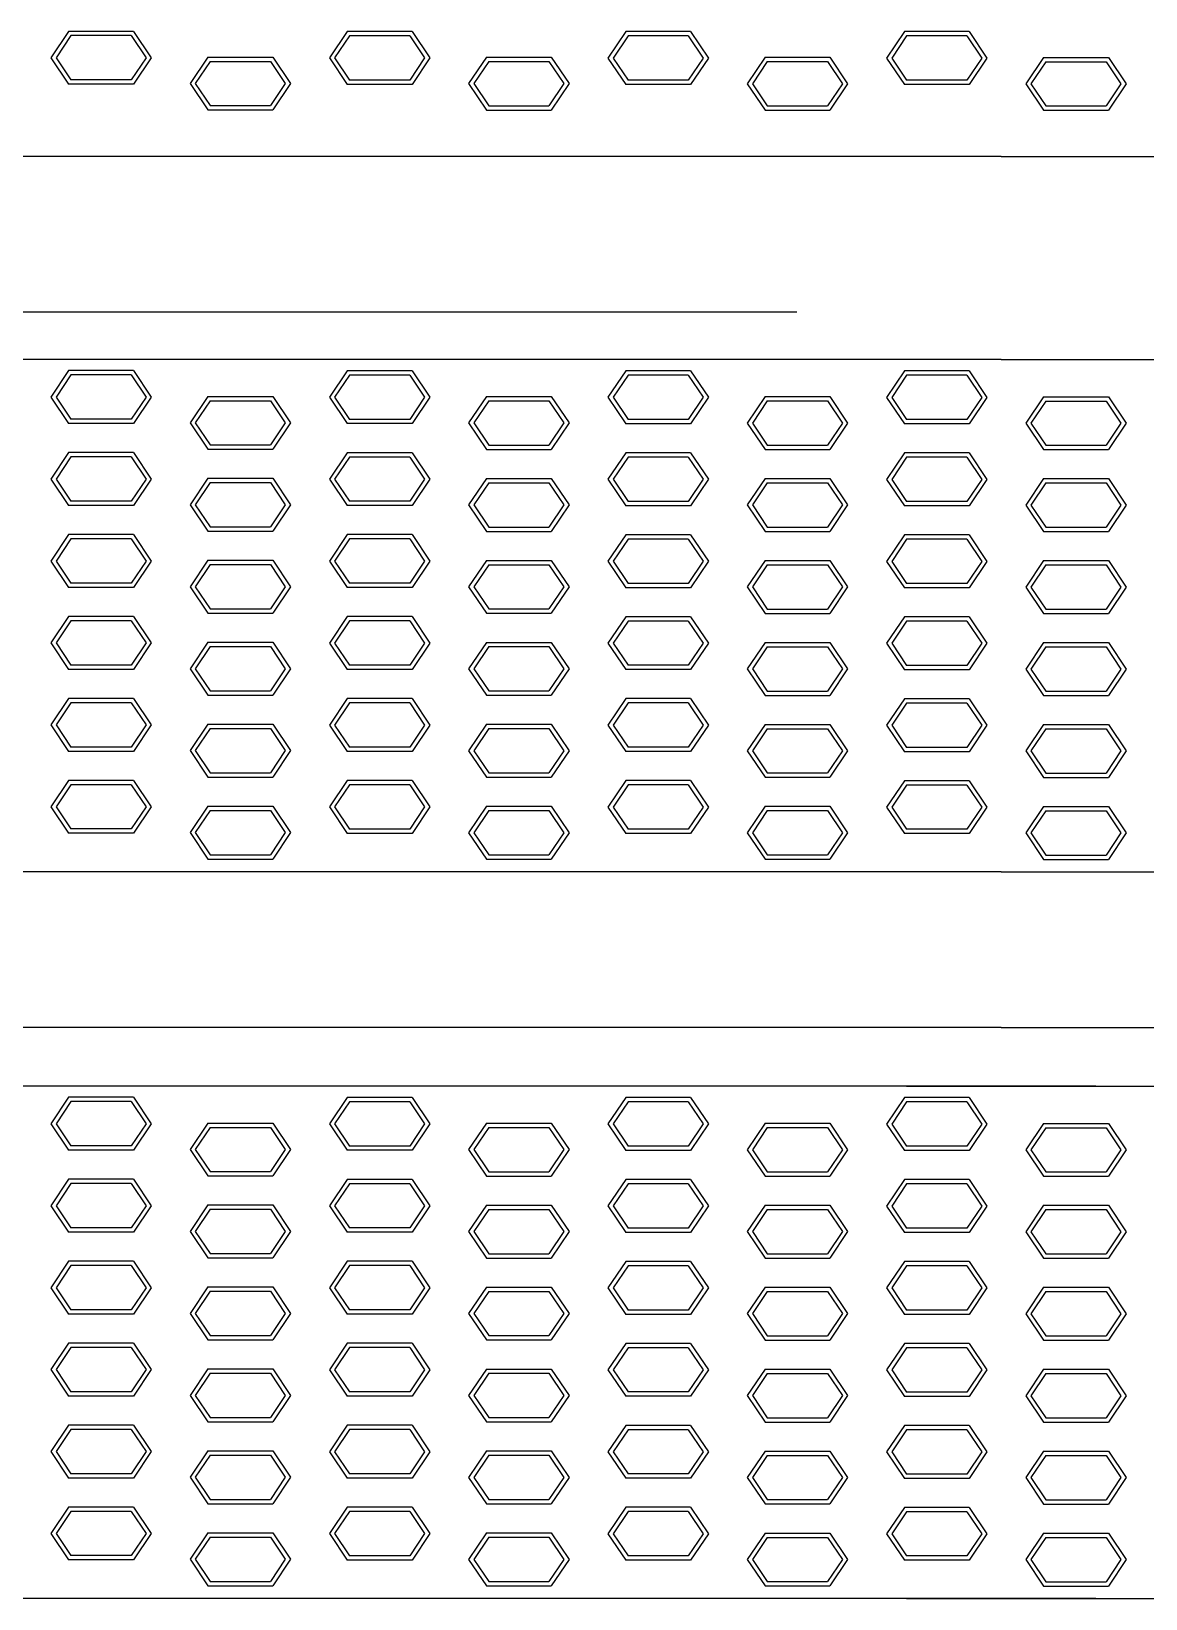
# Model space of a CAD drawing. Header units: millimetres. Extents: x 168688 to 2678837, y 85399 to 2034583.
# Drawn here: x 350536 to 402070, y 1614977 to 1687497 of the extents above; entities that cross this region are included whole.
import ezdxf

# ---------------------------------------------------------------- set-up
doc = ezdxf.new("R2010")
doc.units = ezdxf.units.MM

msp = doc.modelspace()

# ---------------------------------------------------------------- linework, layer by layer
for p, q in [((352259, 1687497), (351436, 1686273)), ((352366, 1687297), (351677, 1686273)), ((355256, 1687497), (352259, 1687497)), ((355149, 1687297), (352366, 1687297)), ((355149, 1687297), (355838, 1686273)), ((355256, 1687497), (356079, 1686273)), ((365143, 1687492), (364319, 1686268)), ((365249, 1687292), (364560, 1686268)), ((368140, 1687492), (365143, 1687492)), ((368033, 1687292), (365249, 1687292)), ((368033, 1687292), (368722, 1686268)), ((368140, 1687492), (368963, 1686268)), ((378026, 1687487), (377203, 1686263)), ((378133, 1687287), (377444, 1686263)), ((381023, 1687487), (378026, 1687487)), ((380917, 1687287), (378133, 1687287)), ((380917, 1687287), (381605, 1686263)), ((381023, 1687487), (381846, 1686263)), ((390910, 1687482), (390086, 1686258)), ((391016, 1687282), (390327, 1686258)), ((393907, 1687482), (390910, 1687482)), ((393800, 1687282), (391016, 1687282)), ((393800, 1687282), (394489, 1686258)), ((393907, 1687482), (394730, 1686258)), ((351436, 1686273), (352259, 1685049)), ((351677, 1686273), (352366, 1685249)), ((355838, 1686273), (355149, 1685249)), ((356079, 1686273), (355256, 1685049)), ((358699, 1686306), (357876, 1685082)), ((358806, 1686106), (358117, 1685082)), ((358699, 1686306), (361696, 1686306)), ((358806, 1686106), (361590, 1686106)), ((361590, 1686106), (362278, 1685082)), ((361696, 1686306), (362519, 1685082)), ((364319, 1686268), (365143, 1685044)), ((364560, 1686268), (365249, 1685244)), ((368722, 1686268), (368033, 1685244)), ((368963, 1686268), (368140, 1685044)), ((371583, 1686301), (370759, 1685077)), ((371689, 1686101), (371000, 1685077)), ((371583, 1686301), (374580, 1686301)), ((371689, 1686101), (374473, 1686101)), ((374473, 1686101), (375162, 1685077)), ((374580, 1686301), (375403, 1685077)), ((377203, 1686263), (378026, 1685039)), ((377444, 1686263), (378133, 1685239)), ((381605, 1686263), (380917, 1685239)), ((381846, 1686263), (381023, 1685039)), ((384466, 1686297), (383643, 1685072)), ((384573, 1686097), (383884, 1685072)), ((384466, 1686297), (387463, 1686297)), ((384573, 1686097), (387357, 1686097)), ((387357, 1686097), (388045, 1685072)), ((387463, 1686297), (388286, 1685072)), ((390086, 1686258), (390910, 1685034)), ((390327, 1686258), (391016, 1685234)), ((394489, 1686258), (393800, 1685234)), ((394730, 1686258), (393907, 1685034)), ((397350, 1686292), (396526, 1685067)), ((397456, 1686092), (396767, 1685067)), ((397350, 1686292), (400347, 1686292)), ((397456, 1686092), (400240, 1686092)), ((400240, 1686092), (400929, 1685067)), ((400347, 1686292), (401170, 1685067)), ((355256, 1685049), (352259, 1685049)), ((355149, 1685249), (352366, 1685249)), ((357876, 1685082), (358699, 1683858)), ((358117, 1685082), (358806, 1684058)), ((362278, 1685082), (361590, 1684058)), ((362519, 1685082), (361696, 1683858)), ((368140, 1685044), (365143, 1685044)), ((368033, 1685244), (365249, 1685244)), ((370759, 1685077), (371583, 1683853)), ((371000, 1685077), (371689, 1684053)), ((375162, 1685077), (374473, 1684053)), ((375403, 1685077), (374580, 1683853)), ((381023, 1685039), (378026, 1685039)), ((380917, 1685239), (378133, 1685239)), ((383643, 1685072), (384466, 1683848)), ((383884, 1685072), (384573, 1684048)), ((388045, 1685072), (387357, 1684048)), ((388286, 1685072), (387463, 1683848)), ((393907, 1685034), (390910, 1685034)), ((393800, 1685234), (391016, 1685234)), ((396526, 1685067), (397350, 1683843)), ((396767, 1685067), (397456, 1684043)), ((400929, 1685067), (400240, 1684043)), ((401170, 1685067), (400347, 1683843)), ((358806, 1684058), (361590, 1684058)), ((371689, 1684053), (374473, 1684053)), ((384573, 1684048), (387357, 1684048)), ((397456, 1684043), (400240, 1684043)), ((358699, 1683858), (361696, 1683858)), ((371583, 1683853), (374580, 1683853)), ((384466, 1683848), (387463, 1683848)), ((397350, 1683843), (400347, 1683843)), ((395390, 1681706), (322104, 1681706)), ((395390, 1681706), (468676, 1681706)), ((385938, 1674508), (324661, 1674508)), ((395390, 1672316), (334234, 1672316)), ((395390, 1672316), (456546, 1672316)), ((352259, 1671797), (351436, 1670573)), ((352366, 1671597), (351677, 1670573)), ((355256, 1671797), (352259, 1671797)), ((355149, 1671597), (352366, 1671597)), ((355149, 1671597), (355838, 1670573)), ((355256, 1671797), (356079, 1670573)), ((365143, 1671792), (364319, 1670568)), ((365249, 1671592), (364560, 1670568)), ((368140, 1671792), (365143, 1671792)), ((368033, 1671592), (365249, 1671592)), ((368033, 1671592), (368722, 1670568)), ((368140, 1671792), (368963, 1670568)), ((378026, 1671787), (377203, 1670563)), ((378133, 1671587), (377444, 1670563)), ((381023, 1671787), (378026, 1671787)), ((380917, 1671587), (378133, 1671587)), ((380917, 1671587), (381605, 1670563)), ((381023, 1671787), (381846, 1670563)), ((390910, 1671782), (390086, 1670558)), ((391016, 1671582), (390327, 1670558)), ((393907, 1671782), (390910, 1671782)), ((393800, 1671582), (391016, 1671582)), ((393800, 1671582), (394489, 1670558)), ((393907, 1671782), (394730, 1670558)), ((351436, 1670573), (352259, 1669349)), ((351677, 1670573), (352366, 1669549)), ((355838, 1670573), (355149, 1669549)), ((356079, 1670573), (355256, 1669349)), ((358699, 1670607), (357876, 1669383)), ((358806, 1670407), (358117, 1669383)), ((358699, 1670607), (361696, 1670607)), ((358806, 1670407), (361590, 1670407)), ((361590, 1670407), (362278, 1669383)), ((361696, 1670607), (362519, 1669383)), ((364319, 1670568), (365143, 1669344)), ((364560, 1670568), (365249, 1669544)), ((368722, 1670568), (368033, 1669544)), ((368963, 1670568), (368140, 1669344)), ((371583, 1670602), (370759, 1669378)), ((371689, 1670402), (371000, 1669378)), ((371583, 1670602), (374580, 1670602)), ((371689, 1670402), (374473, 1670402)), ((374473, 1670402), (375162, 1669378)), ((374580, 1670602), (375403, 1669378)), ((377203, 1670563), (378026, 1669339)), ((377444, 1670563), (378133, 1669539)), ((381605, 1670563), (380917, 1669539)), ((381846, 1670563), (381023, 1669339)), ((384466, 1670597), (383643, 1669373)), ((384573, 1670397), (383884, 1669373)), ((384466, 1670597), (387463, 1670597)), ((384573, 1670397), (387357, 1670397)), ((387357, 1670397), (388045, 1669373)), ((387463, 1670597), (388286, 1669373)), ((390086, 1670558), (390910, 1669334)), ((390327, 1670558), (391016, 1669534)), ((394489, 1670558), (393800, 1669534)), ((394730, 1670558), (393907, 1669334)), ((397350, 1670592), (396526, 1669368)), ((397456, 1670392), (396767, 1669368)), ((397350, 1670592), (400347, 1670592)), ((397456, 1670392), (400240, 1670392)), ((400240, 1670392), (400929, 1669368)), ((400347, 1670592), (401170, 1669368)), ((355149, 1669549), (352366, 1669549)), ((368033, 1669544), (365249, 1669544)), ((380917, 1669539), (378133, 1669539)), ((393800, 1669534), (391016, 1669534)), ((355256, 1669349), (352259, 1669349)), ((357876, 1669383), (358699, 1668159)), ((358117, 1669383), (358806, 1668359)), ((362278, 1669383), (361590, 1668359)), ((362519, 1669383), (361696, 1668159)), ((368140, 1669344), (365143, 1669344)), ((370759, 1669378), (371583, 1668154)), ((371000, 1669378), (371689, 1668354)), ((375162, 1669378), (374473, 1668354)), ((375403, 1669378), (374580, 1668154)), ((381023, 1669339), (378026, 1669339)), ((383643, 1669373), (384466, 1668149)), ((383884, 1669373), (384573, 1668349)), ((388045, 1669373), (387357, 1668349)), ((388286, 1669373), (387463, 1668149)), ((393907, 1669334), (390910, 1669334)), ((396526, 1669368), (397350, 1668144)), ((396767, 1669368), (397456, 1668344)), ((400929, 1669368), (400240, 1668344)), ((401170, 1669368), (400347, 1668144)), ((352259, 1668005), (351436, 1666781)), ((355256, 1668005), (352259, 1668005)), ((355256, 1668005), (356079, 1666781)), ((358699, 1668159), (361696, 1668159)), ((358806, 1668359), (361590, 1668359)), ((365143, 1668000), (364319, 1666776)), ((368140, 1668000), (365143, 1668000)), ((368140, 1668000), (368963, 1666776)), ((371583, 1668154), (374580, 1668154)), ((371689, 1668354), (374473, 1668354)), ((378026, 1667995), (377203, 1666771)), ((381023, 1667995), (378026, 1667995)), ((381023, 1667995), (381846, 1666771)), ((384466, 1668149), (387463, 1668149)), ((384573, 1668349), (387357, 1668349)), ((390910, 1667990), (390086, 1666766)), ((393907, 1667990), (390910, 1667990)), ((393907, 1667990), (394730, 1666766)), ((397350, 1668144), (400347, 1668144)), ((397456, 1668344), (400240, 1668344)), ((352366, 1667805), (351677, 1666781)), ((355149, 1667805), (352366, 1667805)), ((355149, 1667805), (355838, 1666781)), ((365249, 1667800), (364560, 1666776)), ((368033, 1667800), (365249, 1667800)), ((368033, 1667800), (368722, 1666776)), ((378133, 1667795), (377444, 1666771)), ((380917, 1667795), (378133, 1667795)), ((380917, 1667795), (381605, 1666771)), ((391016, 1667790), (390327, 1666766)), ((393800, 1667790), (391016, 1667790)), ((393800, 1667790), (394489, 1666766)), ((351436, 1666781), (352259, 1665557)), ((351677, 1666781), (352366, 1665757)), ((355838, 1666781), (355149, 1665757)), ((356079, 1666781), (355256, 1665557)), ((358699, 1666815), (357876, 1665591)), ((358806, 1666615), (358117, 1665591)), ((358699, 1666815), (361696, 1666815)), ((358806, 1666615), (361590, 1666615)), ((361590, 1666615), (362278, 1665591)), ((361696, 1666815), (362519, 1665591)), ((364319, 1666776), (365143, 1665552)), ((364560, 1666776), (365249, 1665752)), ((368722, 1666776), (368033, 1665752)), ((368963, 1666776), (368140, 1665552)), ((371583, 1666810), (370759, 1665586)), ((371689, 1666610), (371000, 1665586)), ((371583, 1666810), (374580, 1666810)), ((371689, 1666610), (374473, 1666610)), ((374473, 1666610), (375162, 1665586)), ((374580, 1666810), (375403, 1665586)), ((377203, 1666771), (378026, 1665547)), ((377444, 1666771), (378133, 1665747)), ((381605, 1666771), (380917, 1665747)), ((381846, 1666771), (381023, 1665547)), ((384466, 1666805), (383643, 1665581)), ((384573, 1666605), (383884, 1665581)), ((384466, 1666805), (387463, 1666805)), ((384573, 1666605), (387357, 1666605)), ((387357, 1666605), (388045, 1665581)), ((387463, 1666805), (388286, 1665581)), ((390086, 1666766), (390910, 1665542)), ((390327, 1666766), (391016, 1665742)), ((394489, 1666766), (393800, 1665742)), ((394730, 1666766), (393907, 1665542)), ((397350, 1666800), (396526, 1665576)), ((397456, 1666600), (396767, 1665576)), ((397350, 1666800), (400347, 1666800)), ((397456, 1666600), (400240, 1666600)), ((400240, 1666600), (400929, 1665576)), ((400347, 1666800), (401170, 1665576)), ((355256, 1665557), (352259, 1665557)), ((355149, 1665757), (352366, 1665757)), ((357876, 1665591), (358699, 1664367)), ((358117, 1665591), (358806, 1664567)), ((362278, 1665591), (361590, 1664567)), ((362519, 1665591), (361696, 1664367)), ((368140, 1665552), (365143, 1665552)), ((368033, 1665752), (365249, 1665752)), ((370759, 1665586), (371583, 1664362)), ((371000, 1665586), (371689, 1664562)), ((375162, 1665586), (374473, 1664562)), ((375403, 1665586), (374580, 1664362)), ((381023, 1665547), (378026, 1665547)), ((380917, 1665747), (378133, 1665747)), ((383643, 1665581), (384466, 1664357)), ((383884, 1665581), (384573, 1664557)), ((388045, 1665581), (387357, 1664557)), ((388286, 1665581), (387463, 1664357)), ((393907, 1665542), (390910, 1665542)), ((393800, 1665742), (391016, 1665742)), ((396526, 1665576), (397350, 1664352)), ((396767, 1665576), (397456, 1664552)), ((400929, 1665576), (400240, 1664552)), ((401170, 1665576), (400347, 1664352)), ((358699, 1664367), (361696, 1664367)), ((358806, 1664567), (361590, 1664567)), ((371583, 1664362), (374580, 1664362)), ((371689, 1664562), (374473, 1664562)), ((384466, 1664357), (387463, 1664357)), ((384573, 1664557), (387357, 1664557)), ((397350, 1664352), (400347, 1664352)), ((397456, 1664552), (400240, 1664552)), ((352259, 1664213), (351436, 1662989)), ((352366, 1664013), (351677, 1662989)), ((355256, 1664213), (352259, 1664213)), ((355149, 1664013), (352366, 1664013)), ((355149, 1664013), (355838, 1662989)), ((355256, 1664213), (356079, 1662989)), ((365143, 1664208), (364319, 1662984)), ((365249, 1664008), (364560, 1662984)), ((368140, 1664208), (365143, 1664208)), ((368033, 1664008), (365249, 1664008)), ((368033, 1664008), (368722, 1662984)), ((368140, 1664208), (368963, 1662984)), ((378026, 1664203), (377203, 1662979)), ((378133, 1664003), (377444, 1662979)), ((381023, 1664203), (378026, 1664203)), ((380917, 1664003), (378133, 1664003)), ((380917, 1664003), (381605, 1662979)), ((381023, 1664203), (381846, 1662979)), ((390910, 1664198), (390086, 1662974)), ((391016, 1663998), (390327, 1662974)), ((393907, 1664198), (390910, 1664198)), ((393800, 1663998), (391016, 1663998)), ((393800, 1663998), (394489, 1662974)), ((393907, 1664198), (394730, 1662974)), ((351436, 1662989), (352259, 1661765)), ((351677, 1662989), (352366, 1661965)), ((355838, 1662989), (355149, 1661965)), ((356079, 1662989), (355256, 1661765)), ((358699, 1663023), (357876, 1661799)), ((358699, 1663023), (361696, 1663023)), ((361696, 1663023), (362519, 1661799)), ((364319, 1662984), (365143, 1661760)), ((364560, 1662984), (365249, 1661960)), ((368722, 1662984), (368033, 1661960)), ((368963, 1662984), (368140, 1661760)), ((371583, 1663018), (370759, 1661794)), ((371583, 1663018), (374580, 1663018)), ((374580, 1663018), (375403, 1661794)), ((377203, 1662979), (378026, 1661755)), ((377444, 1662979), (378133, 1661955)), ((381605, 1662979), (380917, 1661955)), ((381846, 1662979), (381023, 1661755)), ((384466, 1663013), (383643, 1661789)), ((384466, 1663013), (387463, 1663013)), ((387463, 1663013), (388286, 1661789)), ((390086, 1662974), (390910, 1661750)), ((390327, 1662974), (391016, 1661950)), ((394489, 1662974), (393800, 1661950)), ((394730, 1662974), (393907, 1661750)), ((397350, 1663008), (396526, 1661784)), ((397350, 1663008), (400347, 1663008)), ((400347, 1663008), (401170, 1661784)), ((358806, 1662823), (358117, 1661799)), ((358806, 1662823), (361590, 1662823)), ((361590, 1662823), (362278, 1661799)), ((371689, 1662818), (371000, 1661794)), ((371689, 1662818), (374473, 1662818)), ((374473, 1662818), (375162, 1661794)), ((384573, 1662813), (383884, 1661789)), ((384573, 1662813), (387357, 1662813)), ((387357, 1662813), (388045, 1661789)), ((397456, 1662808), (396767, 1661784)), ((397456, 1662808), (400240, 1662808)), ((400240, 1662808), (400929, 1661784)), ((355256, 1661765), (352259, 1661765)), ((355149, 1661965), (352366, 1661965)), ((357876, 1661799), (358699, 1660575)), ((358117, 1661799), (358806, 1660775)), ((362278, 1661799), (361590, 1660775)), ((362519, 1661799), (361696, 1660575)), ((368140, 1661760), (365143, 1661760)), ((368033, 1661960), (365249, 1661960)), ((370759, 1661794), (371583, 1660570)), ((371000, 1661794), (371689, 1660770)), ((375162, 1661794), (374473, 1660770)), ((375403, 1661794), (374580, 1660570)), ((381023, 1661755), (378026, 1661755)), ((380917, 1661955), (378133, 1661955)), ((383643, 1661789), (384466, 1660565)), ((383884, 1661789), (384573, 1660765)), ((388045, 1661789), (387357, 1660765)), ((388286, 1661789), (387463, 1660565)), ((393907, 1661750), (390910, 1661750)), ((393800, 1661950), (391016, 1661950)), ((396526, 1661784), (397350, 1660560)), ((396767, 1661784), (397456, 1660760)), ((400929, 1661784), (400240, 1660760)), ((401170, 1661784), (400347, 1660560)), ((358806, 1660775), (361590, 1660775)), ((371689, 1660770), (374473, 1660770)), ((384573, 1660765), (387357, 1660765)), ((397456, 1660760), (400240, 1660760)), ((352259, 1660421), (351436, 1659197)), ((352366, 1660221), (351677, 1659197)), ((355256, 1660421), (352259, 1660421)), ((355149, 1660221), (352366, 1660221)), ((355149, 1660221), (355838, 1659197)), ((355256, 1660421), (356079, 1659197)), ((358699, 1660575), (361696, 1660575)), ((365143, 1660416), (364319, 1659192)), ((365249, 1660216), (364560, 1659192)), ((368140, 1660416), (365143, 1660416)), ((368033, 1660216), (365249, 1660216)), ((368033, 1660216), (368722, 1659192)), ((368140, 1660416), (368963, 1659192)), ((371583, 1660570), (374580, 1660570)), ((378026, 1660411), (377203, 1659187)), ((378133, 1660211), (377444, 1659187)), ((381023, 1660411), (378026, 1660411)), ((380917, 1660211), (378133, 1660211)), ((380917, 1660211), (381605, 1659187)), ((381023, 1660411), (381846, 1659187)), ((384466, 1660565), (387463, 1660565)), ((390910, 1660406), (390086, 1659182)), ((391016, 1660206), (390327, 1659182)), ((393907, 1660406), (390910, 1660406)), ((393800, 1660206), (391016, 1660206)), ((393800, 1660206), (394489, 1659182)), ((393907, 1660406), (394730, 1659182)), ((397350, 1660560), (400347, 1660560)), ((351436, 1659197), (352259, 1657973)), ((351677, 1659197), (352366, 1658173)), ((355838, 1659197), (355149, 1658173)), ((356079, 1659197), (355256, 1657973)), ((358699, 1659231), (357876, 1658007)), ((358806, 1659031), (358117, 1658007)), ((358699, 1659231), (361696, 1659231)), ((358806, 1659031), (361590, 1659031)), ((361590, 1659031), (362278, 1658007)), ((361696, 1659231), (362519, 1658007)), ((364319, 1659192), (365143, 1657968)), ((364560, 1659192), (365249, 1658168)), ((368722, 1659192), (368033, 1658168)), ((368963, 1659192), (368140, 1657968)), ((371583, 1659226), (370759, 1658002)), ((371689, 1659026), (371000, 1658002)), ((371583, 1659226), (374580, 1659226)), ((371689, 1659026), (374473, 1659026)), ((374473, 1659026), (375162, 1658002)), ((374580, 1659226), (375403, 1658002)), ((377203, 1659187), (378026, 1657963)), ((377444, 1659187), (378133, 1658163)), ((381605, 1659187), (380917, 1658163)), ((381846, 1659187), (381023, 1657963)), ((384466, 1659221), (383643, 1657997)), ((384573, 1659021), (383884, 1657997)), ((384466, 1659221), (387463, 1659221)), ((384573, 1659021), (387357, 1659021)), ((387357, 1659021), (388045, 1657997)), ((387463, 1659221), (388286, 1657997)), ((390086, 1659182), (390910, 1657958)), ((390327, 1659182), (391016, 1658158)), ((394489, 1659182), (393800, 1658158)), ((394730, 1659182), (393907, 1657958)), ((397350, 1659216), (396526, 1657992)), ((397456, 1659016), (396767, 1657992)), ((397350, 1659216), (400347, 1659216)), ((397456, 1659016), (400240, 1659016)), ((400240, 1659016), (400929, 1657992)), ((400347, 1659216), (401170, 1657992)), ((355256, 1657973), (352259, 1657973)), ((355149, 1658173), (352366, 1658173)), ((357876, 1658007), (358699, 1656783)), ((358117, 1658007), (358806, 1656983)), ((362278, 1658007), (361590, 1656983)), ((362519, 1658007), (361696, 1656783)), ((368140, 1657968), (365143, 1657968)), ((368033, 1658168), (365249, 1658168)), ((370759, 1658002), (371583, 1656778)), ((371000, 1658002), (371689, 1656978)), ((375162, 1658002), (374473, 1656978)), ((375403, 1658002), (374580, 1656778)), ((381023, 1657963), (378026, 1657963)), ((380917, 1658163), (378133, 1658163)), ((383643, 1657997), (384466, 1656773)), ((383884, 1657997), (384573, 1656973)), ((388045, 1657997), (387357, 1656973)), ((388286, 1657997), (387463, 1656773)), ((393907, 1657958), (390910, 1657958)), ((393800, 1658158), (391016, 1658158)), ((396526, 1657992), (397350, 1656768)), ((396767, 1657992), (397456, 1656968)), ((400929, 1657992), (400240, 1656968)), ((401170, 1657992), (400347, 1656768)), ((352259, 1656630), (351436, 1655406)), ((352366, 1656430), (351677, 1655406)), ((355256, 1656630), (352259, 1656630)), ((355149, 1656430), (352366, 1656430)), ((355149, 1656430), (355838, 1655406)), ((355256, 1656630), (356079, 1655406)), ((358699, 1656783), (361696, 1656783)), ((358806, 1656983), (361590, 1656983)), ((365143, 1656625), (364319, 1655401)), ((365249, 1656425), (364560, 1655401)), ((368140, 1656625), (365143, 1656625)), ((368033, 1656425), (365249, 1656425)), ((368033, 1656425), (368722, 1655401)), ((368140, 1656625), (368963, 1655401)), ((371583, 1656778), (374580, 1656778)), ((371689, 1656978), (374473, 1656978)), ((378026, 1656620), (377203, 1655396)), ((378133, 1656420), (377444, 1655396)), ((381023, 1656620), (378026, 1656620)), ((380917, 1656420), (378133, 1656420)), ((380917, 1656420), (381605, 1655396)), ((381023, 1656620), (381846, 1655396)), ((384466, 1656773), (387463, 1656773)), ((384573, 1656973), (387357, 1656973)), ((390910, 1656615), (390086, 1655391)), ((391016, 1656415), (390327, 1655391)), ((393907, 1656615), (390910, 1656615)), ((393800, 1656415), (391016, 1656415)), ((393800, 1656415), (394489, 1655391)), ((393907, 1656615), (394730, 1655391)), ((397350, 1656768), (400347, 1656768)), ((397456, 1656968), (400240, 1656968)), ((351436, 1655406), (352259, 1654182)), ((351677, 1655406), (352366, 1654382)), ((355838, 1655406), (355149, 1654382)), ((356079, 1655406), (355256, 1654182)), ((358699, 1655439), (357876, 1654215)), ((358806, 1655239), (358117, 1654215)), ((358699, 1655439), (361696, 1655439)), ((358806, 1655239), (361590, 1655239)), ((361590, 1655239), (362278, 1654215)), ((361696, 1655439), (362519, 1654215)), ((364319, 1655401), (365143, 1654177)), ((364560, 1655401), (365249, 1654377)), ((368722, 1655401), (368033, 1654377)), ((368963, 1655401), (368140, 1654177)), ((371583, 1655434), (370759, 1654210)), ((371689, 1655234), (371000, 1654210)), ((371583, 1655434), (374580, 1655434)), ((371689, 1655234), (374473, 1655234)), ((374473, 1655234), (375162, 1654210)), ((374580, 1655434), (375403, 1654210)), ((377203, 1655396), (378026, 1654172)), ((377444, 1655396), (378133, 1654372)), ((381605, 1655396), (380917, 1654372)), ((381846, 1655396), (381023, 1654172)), ((384466, 1655429), (383643, 1654205)), ((384573, 1655229), (383884, 1654205)), ((384466, 1655429), (387463, 1655429)), ((384573, 1655229), (387357, 1655229)), ((387357, 1655229), (388045, 1654205)), ((387463, 1655429), (388286, 1654205)), ((390086, 1655391), (390910, 1654167)), ((390327, 1655391), (391016, 1654367)), ((394489, 1655391), (393800, 1654367)), ((394730, 1655391), (393907, 1654167)), ((397350, 1655424), (396526, 1654200)), ((397456, 1655224), (396767, 1654200)), ((397350, 1655424), (400347, 1655424)), ((397456, 1655224), (400240, 1655224)), ((400240, 1655224), (400929, 1654200)), ((400347, 1655424), (401170, 1654200)), ((355256, 1654182), (352259, 1654182)), ((355149, 1654382), (352366, 1654382)), ((357876, 1654215), (358699, 1652991)), ((358117, 1654215), (358806, 1653191)), ((362278, 1654215), (361590, 1653191)), ((362519, 1654215), (361696, 1652991)), ((368140, 1654177), (365143, 1654177)), ((368033, 1654377), (365249, 1654377)), ((370759, 1654210), (371583, 1652986)), ((371000, 1654210), (371689, 1653186)), ((375162, 1654210), (374473, 1653186)), ((375403, 1654210), (374580, 1652986)), ((380917, 1654372), (378133, 1654372)), ((383643, 1654205), (384466, 1652981)), ((383884, 1654205), (384573, 1653181)), ((388045, 1654205), (387357, 1653181)), ((388286, 1654205), (387463, 1652981)), ((393800, 1654367), (391016, 1654367)), ((396526, 1654200), (397350, 1652976)), ((396767, 1654200), (397456, 1653176)), ((400929, 1654200), (400240, 1653176)), ((401170, 1654200), (400347, 1652976)), ((381023, 1654172), (378026, 1654172)), ((393907, 1654167), (390910, 1654167)), ((352259, 1652838), (351436, 1651614)), ((355256, 1652838), (352259, 1652838)), ((355256, 1652838), (356079, 1651614)), ((358699, 1652991), (361696, 1652991)), ((358806, 1653191), (361590, 1653191)), ((365143, 1652833), (364319, 1651609)), ((368140, 1652833), (365143, 1652833)), ((368140, 1652833), (368963, 1651609)), ((371583, 1652986), (374580, 1652986)), ((371689, 1653186), (374473, 1653186)), ((378026, 1652828), (377203, 1651604)), ((381023, 1652828), (378026, 1652828)), ((381023, 1652828), (381846, 1651604)), ((384466, 1652981), (387463, 1652981)), ((384573, 1653181), (387357, 1653181)), ((390910, 1652823), (390086, 1651599)), ((393907, 1652823), (390910, 1652823)), ((393907, 1652823), (394730, 1651599)), ((397350, 1652976), (400347, 1652976)), ((397456, 1653176), (400240, 1653176)), ((352366, 1652638), (351677, 1651614)), ((355149, 1652638), (352366, 1652638)), ((355149, 1652638), (355838, 1651614)), ((365249, 1652633), (364560, 1651609)), ((368033, 1652633), (365249, 1652633)), ((368033, 1652633), (368722, 1651609)), ((378133, 1652628), (377444, 1651604)), ((380917, 1652628), (378133, 1652628)), ((380917, 1652628), (381605, 1651604)), ((391016, 1652623), (390327, 1651599)), ((393800, 1652623), (391016, 1652623)), ((393800, 1652623), (394489, 1651599)), ((351436, 1651614), (352259, 1650390)), ((351677, 1651614), (352366, 1650590)), ((355838, 1651614), (355149, 1650590)), ((356079, 1651614), (355256, 1650390)), ((358699, 1651648), (357876, 1650424)), ((358806, 1651448), (358117, 1650424)), ((358699, 1651648), (361696, 1651648)), ((358806, 1651448), (361590, 1651448)), ((361590, 1651448), (362278, 1650424)), ((361696, 1651648), (362519, 1650424)), ((364319, 1651609), (365143, 1650385)), ((364560, 1651609), (365249, 1650585)), ((368722, 1651609), (368033, 1650585)), ((368963, 1651609), (368140, 1650385)), ((371583, 1651643), (370759, 1650419)), ((371689, 1651443), (371000, 1650419)), ((371583, 1651643), (374580, 1651643)), ((371689, 1651443), (374473, 1651443)), ((374473, 1651443), (375162, 1650419)), ((374580, 1651643), (375403, 1650419)), ((377203, 1651604), (378026, 1650380)), ((377444, 1651604), (378133, 1650580)), ((381605, 1651604), (380917, 1650580)), ((381846, 1651604), (381023, 1650380)), ((384466, 1651638), (383643, 1650414)), ((384573, 1651438), (383884, 1650414)), ((384466, 1651638), (387463, 1651638)), ((384573, 1651438), (387357, 1651438)), ((387357, 1651438), (388045, 1650414)), ((387463, 1651638), (388286, 1650414)), ((390086, 1651599), (390910, 1650375)), ((390327, 1651599), (391016, 1650575)), ((394489, 1651599), (393800, 1650575)), ((394730, 1651599), (393907, 1650375)), ((397350, 1651633), (396526, 1650409)), ((397456, 1651433), (396767, 1650409)), ((397350, 1651633), (400347, 1651633)), ((397456, 1651433), (400240, 1651433)), ((400240, 1651433), (400929, 1650409)), ((400347, 1651633), (401170, 1650409)), ((355149, 1650590), (352366, 1650590)), ((368033, 1650585), (365249, 1650585)), ((380917, 1650580), (378133, 1650580)), ((393800, 1650575), (391016, 1650575)), ((355256, 1650390), (352259, 1650390)), ((357876, 1650424), (358699, 1649199)), ((358117, 1650424), (358806, 1649399)), ((362278, 1650424), (361590, 1649399)), ((362519, 1650424), (361696, 1649199)), ((368140, 1650385), (365143, 1650385)), ((370759, 1650419), (371583, 1649194)), ((371000, 1650419), (371689, 1649394)), ((375162, 1650419), (374473, 1649394)), ((375403, 1650419), (374580, 1649194)), ((381023, 1650380), (378026, 1650380)), ((383643, 1650414), (384466, 1649189)), ((383884, 1650414), (384573, 1649389)), ((388045, 1650414), (387357, 1649389)), ((388286, 1650414), (387463, 1649189)), ((393907, 1650375), (390910, 1650375)), ((396526, 1650409), (397350, 1649184)), ((396767, 1650409), (397456, 1649384)), ((400929, 1650409), (400240, 1649384)), ((401170, 1650409), (400347, 1649184)), ((358699, 1649199), (361696, 1649199)), ((358806, 1649399), (361590, 1649399)), ((371583, 1649194), (374580, 1649194)), ((371689, 1649394), (374473, 1649394)), ((384466, 1649189), (387463, 1649189)), ((384573, 1649389), (387357, 1649389)), ((397350, 1649184), (400347, 1649184)), ((397456, 1649384), (400240, 1649384)), ((395390, 1648600), (327326, 1648600)), ((395390, 1648600), (463454, 1648600)), ((395390, 1641402), (328487, 1641402)), ((395390, 1641402), (462292, 1641402)), ((399767, 1638693), (338611, 1638693)), ((391013, 1638693), (452169, 1638693)), ((352259, 1638174), (351436, 1636950)), ((352366, 1637974), (351677, 1636950)), ((355256, 1638174), (352259, 1638174)), ((355149, 1637974), (352366, 1637974)), ((355149, 1637974), (355838, 1636950)), ((355256, 1638174), (356079, 1636950)), ((365143, 1638169), (364319, 1636945)), ((365249, 1637969), (364560, 1636945)), ((368140, 1638169), (365143, 1638169)), ((368033, 1637969), (365249, 1637969)), ((368033, 1637969), (368722, 1636945)), ((368140, 1638169), (368963, 1636945)), ((378026, 1638164), (377203, 1636940)), ((378133, 1637964), (377444, 1636940)), ((381023, 1638164), (378026, 1638164)), ((380917, 1637964), (378133, 1637964)), ((380917, 1637964), (381605, 1636940)), ((381023, 1638164), (381846, 1636940)), ((390910, 1638159), (390086, 1636935)), ((391016, 1637959), (390327, 1636935)), ((393907, 1638159), (390910, 1638159)), ((393800, 1637959), (391016, 1637959)), ((393800, 1637959), (394489, 1636935)), ((393907, 1638159), (394730, 1636935)), ((351436, 1636950), (352259, 1635726)), ((351677, 1636950), (352366, 1635926)), ((355838, 1636950), (355149, 1635926)), ((356079, 1636950), (355256, 1635726)), ((358699, 1636983), (357876, 1635759)), ((358806, 1636783), (358117, 1635759)), ((358699, 1636983), (361696, 1636983)), ((358806, 1636783), (361590, 1636783)), ((361590, 1636783), (362278, 1635759)), ((361696, 1636983), (362519, 1635759)), ((364319, 1636945), (365143, 1635721)), ((364560, 1636945), (365249, 1635921)), ((368722, 1636945), (368033, 1635921)), ((368963, 1636945), (368140, 1635721)), ((371583, 1636978), (370759, 1635754)), ((371689, 1636778), (371000, 1635754)), ((371583, 1636978), (374580, 1636978)), ((371689, 1636778), (374473, 1636778)), ((374473, 1636778), (375162, 1635754)), ((374580, 1636978), (375403, 1635754)), ((377203, 1636940), (378026, 1635716)), ((377444, 1636940), (378133, 1635916)), ((381605, 1636940), (380917, 1635916)), ((381846, 1636940), (381023, 1635716)), ((384466, 1636973), (383643, 1635749)), ((384573, 1636773), (383884, 1635749)), ((384466, 1636973), (387463, 1636973)), ((384573, 1636773), (387357, 1636773)), ((387357, 1636773), (388045, 1635749)), ((387463, 1636973), (388286, 1635749)), ((390086, 1636935), (390910, 1635711)), ((390327, 1636935), (391016, 1635911)), ((394489, 1636935), (393800, 1635911)), ((394730, 1636935), (393907, 1635711)), ((397350, 1636968), (396526, 1635744)), ((397350, 1636968), (400347, 1636968)), ((400347, 1636968), (401170, 1635744)), ((397456, 1636768), (396767, 1635744)), ((397456, 1636768), (400240, 1636768)), ((400240, 1636768), (400929, 1635744)), ((355256, 1635726), (352259, 1635726)), ((355149, 1635926), (352366, 1635926)), ((357876, 1635759), (358699, 1634535)), ((358117, 1635759), (358806, 1634735)), ((362278, 1635759), (361590, 1634735)), ((362519, 1635759), (361696, 1634535)), ((368140, 1635721), (365143, 1635721)), ((368033, 1635921), (365249, 1635921)), ((370759, 1635754), (371583, 1634530)), ((371000, 1635754), (371689, 1634730)), ((375162, 1635754), (374473, 1634730)), ((375403, 1635754), (374580, 1634530)), ((381023, 1635716), (378026, 1635716)), ((380917, 1635916), (378133, 1635916)), ((383643, 1635749), (384466, 1634525)), ((383884, 1635749), (384573, 1634725)), ((388045, 1635749), (387357, 1634725)), ((388286, 1635749), (387463, 1634525)), ((393907, 1635711), (390910, 1635711)), ((393800, 1635911), (391016, 1635911)), ((396526, 1635744), (397350, 1634520)), ((396767, 1635744), (397456, 1634720)), ((400929, 1635744), (400240, 1634720)), ((401170, 1635744), (400347, 1634520)), ((358806, 1634735), (361590, 1634735)), ((371689, 1634730), (374473, 1634730)), ((384573, 1634725), (387357, 1634725)), ((397456, 1634720), (400240, 1634720)), ((352259, 1634382), (351436, 1633158)), ((352366, 1634182), (351677, 1633158)), ((355256, 1634382), (352259, 1634382)), ((355149, 1634182), (352366, 1634182)), ((355149, 1634182), (355838, 1633158)), ((355256, 1634382), (356079, 1633158)), ((358699, 1634535), (361696, 1634535)), ((365143, 1634377), (364319, 1633153)), ((365249, 1634177), (364560, 1633153)), ((368140, 1634377), (365143, 1634377)), ((368033, 1634177), (365249, 1634177)), ((368033, 1634177), (368722, 1633153)), ((368140, 1634377), (368963, 1633153)), ((371583, 1634530), (374580, 1634530)), ((378026, 1634372), (377203, 1633148)), ((378133, 1634172), (377444, 1633148)), ((381023, 1634372), (378026, 1634372)), ((380917, 1634172), (378133, 1634172)), ((380917, 1634172), (381605, 1633148)), ((381023, 1634372), (381846, 1633148)), ((384466, 1634525), (387463, 1634525)), ((390910, 1634367), (390086, 1633143)), ((391016, 1634167), (390327, 1633143)), ((393907, 1634367), (390910, 1634367)), ((393800, 1634167), (391016, 1634167)), ((393800, 1634167), (394489, 1633143)), ((393907, 1634367), (394730, 1633143)), ((397350, 1634520), (400347, 1634520)), ((351436, 1633158), (352259, 1631934)), ((351677, 1633158), (352366, 1632134)), ((355838, 1633158), (355149, 1632134)), ((356079, 1633158), (355256, 1631934)), ((358699, 1633192), (357876, 1631968)), ((358699, 1633192), (361696, 1633192)), ((361696, 1633192), (362519, 1631968)), ((364319, 1633153), (365143, 1631929)), ((364560, 1633153), (365249, 1632129)), ((368722, 1633153), (368033, 1632129)), ((368963, 1633153), (368140, 1631929)), ((371583, 1633187), (370759, 1631963)), ((371583, 1633187), (374580, 1633187)), ((374580, 1633187), (375403, 1631963)), ((377203, 1633148), (378026, 1631924)), ((377444, 1633148), (378133, 1632124)), ((381605, 1633148), (380917, 1632124)), ((381846, 1633148), (381023, 1631924)), ((384466, 1633182), (383643, 1631958)), ((384466, 1633182), (387463, 1633182)), ((387463, 1633182), (388286, 1631958)), ((397350, 1633177), (396526, 1631953)), ((397350, 1633177), (400347, 1633177)), ((400347, 1633177), (401170, 1631953)), ((358806, 1632992), (358117, 1631968)), ((358806, 1632992), (361590, 1632992)), ((361590, 1632992), (362278, 1631968)), ((371689, 1632987), (371000, 1631963)), ((371689, 1632987), (374473, 1632987)), ((374473, 1632987), (375162, 1631963)), ((384573, 1632982), (383884, 1631958)), ((384573, 1632982), (387357, 1632982)), ((387357, 1632982), (388045, 1631958)), ((390086, 1633143), (390910, 1631919)), ((390327, 1633143), (391016, 1632119)), ((394489, 1633143), (393800, 1632119)), ((394730, 1633143), (393907, 1631919)), ((397456, 1632977), (396767, 1631953)), ((397456, 1632977), (400240, 1632977)), ((400240, 1632977), (400929, 1631953)), ((355256, 1631934), (352259, 1631934)), ((355149, 1632134), (352366, 1632134)), ((357876, 1631968), (358699, 1630744)), ((358117, 1631968), (358806, 1630944)), ((362278, 1631968), (361590, 1630944)), ((362519, 1631968), (361696, 1630744)), ((368140, 1631929), (365143, 1631929)), ((368033, 1632129), (365249, 1632129)), ((370759, 1631963), (371583, 1630739)), ((371000, 1631963), (371689, 1630939)), ((375162, 1631963), (374473, 1630939)), ((375403, 1631963), (374580, 1630739)), ((381023, 1631924), (378026, 1631924)), ((380917, 1632124), (378133, 1632124)), ((383643, 1631958), (384466, 1630734)), ((383884, 1631958), (384573, 1630934)), ((388045, 1631958), (387357, 1630934)), ((388286, 1631958), (387463, 1630734)), ((393907, 1631919), (390910, 1631919)), ((393800, 1632119), (391016, 1632119)), ((396526, 1631953), (397350, 1630729)), ((396767, 1631953), (397456, 1630929)), ((400929, 1631953), (400240, 1630929)), ((401170, 1631953), (400347, 1630729)), ((352259, 1630590), (351436, 1629366)), ((352366, 1630390), (351677, 1629366)), ((355256, 1630590), (352259, 1630590)), ((355149, 1630390), (352366, 1630390)), ((355149, 1630390), (355838, 1629366)), ((355256, 1630590), (356079, 1629366)), ((358699, 1630744), (361696, 1630744)), ((358806, 1630944), (361590, 1630944)), ((365143, 1630585), (364319, 1629361)), ((365249, 1630385), (364560, 1629361)), ((368140, 1630585), (365143, 1630585)), ((368033, 1630385), (365249, 1630385)), ((368033, 1630385), (368722, 1629361)), ((368140, 1630585), (368963, 1629361)), ((371583, 1630739), (374580, 1630739)), ((371689, 1630939), (374473, 1630939)), ((378026, 1630580), (377203, 1629356)), ((378133, 1630380), (377444, 1629356)), ((381023, 1630580), (378026, 1630580)), ((380917, 1630380), (378133, 1630380)), ((380917, 1630380), (381605, 1629356)), ((381023, 1630580), (381846, 1629356)), ((384466, 1630734), (387463, 1630734)), ((384573, 1630934), (387357, 1630934)), ((390910, 1630575), (390086, 1629351)), ((391016, 1630375), (390327, 1629351)), ((393907, 1630575), (390910, 1630575)), ((393800, 1630375), (391016, 1630375)), ((393800, 1630375), (394489, 1629351)), ((393907, 1630575), (394730, 1629351)), ((397350, 1630729), (400347, 1630729)), ((397456, 1630929), (400240, 1630929)), ((351436, 1629366), (352259, 1628142)), ((351677, 1629366), (352366, 1628342)), ((355838, 1629366), (355149, 1628342)), ((356079, 1629366), (355256, 1628142)), ((358699, 1629400), (357876, 1628176)), ((358806, 1629200), (358117, 1628176)), ((358699, 1629400), (361696, 1629400)), ((358806, 1629200), (361590, 1629200)), ((361590, 1629200), (362278, 1628176)), ((361696, 1629400), (362519, 1628176)), ((364319, 1629361), (365143, 1628137)), ((364560, 1629361), (365249, 1628337)), ((368722, 1629361), (368033, 1628337)), ((368963, 1629361), (368140, 1628137)), ((371583, 1629395), (370759, 1628171)), ((371689, 1629195), (371000, 1628171)), ((371583, 1629395), (374580, 1629395)), ((371689, 1629195), (374473, 1629195)), ((374473, 1629195), (375162, 1628171)), ((374580, 1629395), (375403, 1628171)), ((377203, 1629356), (378026, 1628132)), ((377444, 1629356), (378133, 1628332)), ((381605, 1629356), (380917, 1628332)), ((381846, 1629356), (381023, 1628132)), ((384466, 1629390), (383643, 1628166)), ((384573, 1629190), (383884, 1628166)), ((384466, 1629390), (387463, 1629390)), ((384573, 1629190), (387357, 1629190)), ((387357, 1629190), (388045, 1628166)), ((387463, 1629390), (388286, 1628166)), ((390086, 1629351), (390910, 1628127)), ((390327, 1629351), (391016, 1628327)), ((394489, 1629351), (393800, 1628327)), ((394730, 1629351), (393907, 1628127)), ((397350, 1629385), (396526, 1628161)), ((397456, 1629185), (396767, 1628161)), ((397350, 1629385), (400347, 1629385)), ((397456, 1629185), (400240, 1629185)), ((400240, 1629185), (400929, 1628161)), ((400347, 1629385), (401170, 1628161)), ((355256, 1628142), (352259, 1628142)), ((355149, 1628342), (352366, 1628342)), ((357876, 1628176), (358699, 1626952)), ((358117, 1628176), (358806, 1627152)), ((362278, 1628176), (361590, 1627152)), ((362519, 1628176), (361696, 1626952)), ((368140, 1628137), (365143, 1628137)), ((368033, 1628337), (365249, 1628337)), ((370759, 1628171), (371583, 1626947)), ((371000, 1628171), (371689, 1627147)), ((375162, 1628171), (374473, 1627147)), ((375403, 1628171), (374580, 1626947)), ((381023, 1628132), (378026, 1628132)), ((380917, 1628332), (378133, 1628332)), ((383643, 1628166), (384466, 1626942)), ((383884, 1628166), (384573, 1627142)), ((388045, 1628166), (387357, 1627142)), ((388286, 1628166), (387463, 1626942)), ((393907, 1628127), (390910, 1628127)), ((393800, 1628327), (391016, 1628327)), ((396526, 1628161), (397350, 1626937)), ((396767, 1628161), (397456, 1627137)), ((400929, 1628161), (400240, 1627137)), ((401170, 1628161), (400347, 1626937)), ((352259, 1626798), (351436, 1625574)), ((355256, 1626798), (352259, 1626798)), ((355256, 1626798), (356079, 1625574)), ((358699, 1626952), (361696, 1626952)), ((358806, 1627152), (361590, 1627152)), ((365143, 1626793), (364319, 1625569)), ((368140, 1626793), (365143, 1626793)), ((368140, 1626793), (368963, 1625569)), ((371583, 1626947), (374580, 1626947)), ((371689, 1627147), (374473, 1627147)), ((378026, 1626788), (377203, 1625564)), ((381023, 1626788), (378026, 1626788)), ((381023, 1626788), (381846, 1625564)), ((384466, 1626942), (387463, 1626942)), ((384573, 1627142), (387357, 1627142)), ((390910, 1626783), (390086, 1625559)), ((393907, 1626783), (390910, 1626783)), ((393907, 1626783), (394730, 1625559)), ((397350, 1626937), (400347, 1626937)), ((397456, 1627137), (400240, 1627137)), ((352366, 1626598), (351677, 1625574)), ((355149, 1626598), (352366, 1626598)), ((355149, 1626598), (355838, 1625574)), ((365249, 1626593), (364560, 1625569)), ((368033, 1626593), (365249, 1626593)), ((368033, 1626593), (368722, 1625569)), ((378133, 1626588), (377444, 1625564)), ((380917, 1626588), (378133, 1626588)), ((380917, 1626588), (381605, 1625564)), ((391016, 1626583), (390327, 1625559)), ((393800, 1626583), (391016, 1626583)), ((393800, 1626583), (394489, 1625559)), ((351436, 1625574), (352259, 1624350)), ((351677, 1625574), (352366, 1624550)), ((355838, 1625574), (355149, 1624550)), ((356079, 1625574), (355256, 1624350)), ((358699, 1625608), (357876, 1624384)), ((358806, 1625408), (358117, 1624384)), ((358699, 1625608), (361696, 1625608)), ((358806, 1625408), (361590, 1625408)), ((361590, 1625408), (362278, 1624384)), ((361696, 1625608), (362519, 1624384)), ((364319, 1625569), (365143, 1624345)), ((364560, 1625569), (365249, 1624545)), ((368722, 1625569), (368033, 1624545)), ((368963, 1625569), (368140, 1624345)), ((371583, 1625603), (370759, 1624379)), ((371689, 1625403), (371000, 1624379)), ((371583, 1625603), (374580, 1625603)), ((371689, 1625403), (374473, 1625403)), ((374473, 1625403), (375162, 1624379)), ((374580, 1625603), (375403, 1624379)), ((377203, 1625564), (378026, 1624340)), ((377444, 1625564), (378133, 1624540)), ((381605, 1625564), (380917, 1624540)), ((381846, 1625564), (381023, 1624340)), ((384466, 1625598), (383643, 1624374)), ((384573, 1625398), (383884, 1624374)), ((384466, 1625598), (387463, 1625598)), ((384573, 1625398), (387357, 1625398)), ((387357, 1625398), (388045, 1624374)), ((387463, 1625598), (388286, 1624374)), ((390086, 1625559), (390910, 1624335)), ((390327, 1625559), (391016, 1624535)), ((394489, 1625559), (393800, 1624535)), ((394730, 1625559), (393907, 1624335)), ((397350, 1625593), (396526, 1624369)), ((397456, 1625393), (396767, 1624369)), ((397350, 1625593), (400347, 1625593)), ((397456, 1625393), (400240, 1625393)), ((400240, 1625393), (400929, 1624369)), ((400347, 1625593), (401170, 1624369)), ((355149, 1624550), (352366, 1624550)), ((368033, 1624545), (365249, 1624545)), ((380917, 1624540), (378133, 1624540)), ((393800, 1624535), (391016, 1624535)), ((355256, 1624350), (352259, 1624350)), ((357876, 1624384), (358699, 1623160)), ((358117, 1624384), (358806, 1623360)), ((362278, 1624384), (361590, 1623360)), ((362519, 1624384), (361696, 1623160)), ((368140, 1624345), (365143, 1624345)), ((370759, 1624379), (371583, 1623155)), ((371000, 1624379), (371689, 1623355)), ((375162, 1624379), (374473, 1623355)), ((375403, 1624379), (374580, 1623155)), ((381023, 1624340), (378026, 1624340)), ((383643, 1624374), (384466, 1623150)), ((383884, 1624374), (384573, 1623350)), ((388045, 1624374), (387357, 1623350)), ((388286, 1624374), (387463, 1623150)), ((393907, 1624335), (390910, 1624335)), ((396526, 1624369), (397350, 1623145)), ((396767, 1624369), (397456, 1623345)), ((400929, 1624369), (400240, 1623345)), ((401170, 1624369), (400347, 1623145)), ((352259, 1623006), (351436, 1621782)), ((355256, 1623006), (352259, 1623006)), ((355256, 1623006), (356079, 1621782)), ((358699, 1623160), (361696, 1623160)), ((358806, 1623360), (361590, 1623360)), ((365143, 1623001), (364319, 1621777)), ((368140, 1623001), (365143, 1623001)), ((368140, 1623001), (368963, 1621777)), ((371583, 1623155), (374580, 1623155)), ((371689, 1623355), (374473, 1623355)), ((378026, 1622996), (377203, 1621772)), ((381023, 1622996), (378026, 1622996)), ((381023, 1622996), (381846, 1621772)), ((384466, 1623150), (387463, 1623150)), ((384573, 1623350), (387357, 1623350)), ((397350, 1623145), (400347, 1623145)), ((397456, 1623345), (400240, 1623345)), ((352366, 1622806), (351677, 1621782)), ((355149, 1622806), (352366, 1622806)), ((355149, 1622806), (355838, 1621782)), ((365249, 1622801), (364560, 1621777)), ((368033, 1622801), (365249, 1622801)), ((368033, 1622801), (368722, 1621777)), ((378133, 1622796), (377444, 1621772)), ((380917, 1622796), (378133, 1622796)), ((380917, 1622796), (381605, 1621772)), ((390910, 1622991), (390086, 1621767)), ((391016, 1622791), (390327, 1621767)), ((393907, 1622991), (390910, 1622991)), ((393800, 1622791), (391016, 1622791)), ((393800, 1622791), (394489, 1621767)), ((393907, 1622991), (394730, 1621767)), ((351436, 1621782), (352259, 1620558)), ((351677, 1621782), (352366, 1620758)), ((355838, 1621782), (355149, 1620758)), ((356079, 1621782), (355256, 1620558)), ((358699, 1621816), (357876, 1620592)), ((358806, 1621616), (358117, 1620592)), ((358699, 1621816), (361696, 1621816)), ((358806, 1621616), (361590, 1621616)), ((361590, 1621616), (362278, 1620592)), ((361696, 1621816), (362519, 1620592)), ((364319, 1621777), (365143, 1620553)), ((364560, 1621777), (365249, 1620753)), ((368722, 1621777), (368033, 1620753)), ((368963, 1621777), (368140, 1620553)), ((371583, 1621811), (370759, 1620587)), ((371689, 1621611), (371000, 1620587)), ((371583, 1621811), (374580, 1621811)), ((371689, 1621611), (374473, 1621611)), ((374473, 1621611), (375162, 1620587)), ((374580, 1621811), (375403, 1620587)), ((377203, 1621772), (378026, 1620548)), ((377444, 1621772), (378133, 1620748)), ((381605, 1621772), (380917, 1620748)), ((381846, 1621772), (381023, 1620548)), ((384466, 1621806), (383643, 1620582)), ((384573, 1621606), (383884, 1620582)), ((384466, 1621806), (387463, 1621806)), ((384573, 1621606), (387357, 1621606)), ((387357, 1621606), (388045, 1620582)), ((387463, 1621806), (388286, 1620582)), ((390086, 1621767), (390910, 1620543)), ((390327, 1621767), (391016, 1620743)), ((394489, 1621767), (393800, 1620743)), ((394730, 1621767), (393907, 1620543)), ((397350, 1621801), (396526, 1620577)), ((397456, 1621601), (396767, 1620577)), ((397350, 1621801), (400347, 1621801)), ((397456, 1621601), (400240, 1621601)), ((400240, 1621601), (400929, 1620577)), ((400347, 1621801), (401170, 1620577)), ((355256, 1620558), (352259, 1620558)), ((355149, 1620758), (352366, 1620758)), ((357876, 1620592), (358699, 1619368)), ((358117, 1620592), (358806, 1619568)), ((362278, 1620592), (361590, 1619568)), ((362519, 1620592), (361696, 1619368)), ((368140, 1620553), (365143, 1620553)), ((368033, 1620753), (365249, 1620753)), ((370759, 1620587), (371583, 1619363)), ((371000, 1620587), (371689, 1619563)), ((375162, 1620587), (374473, 1619563)), ((375403, 1620587), (374580, 1619363)), ((381023, 1620548), (378026, 1620548)), ((380917, 1620748), (378133, 1620748)), ((383643, 1620582), (384466, 1619358)), ((383884, 1620582), (384573, 1619558)), ((388045, 1620582), (387357, 1619558)), ((388286, 1620582), (387463, 1619358)), ((393907, 1620543), (390910, 1620543)), ((393800, 1620743), (391016, 1620743)), ((396526, 1620577), (397350, 1619353)), ((396767, 1620577), (397456, 1619553)), ((400929, 1620577), (400240, 1619553)), ((401170, 1620577), (400347, 1619353)), ((358699, 1619368), (361696, 1619368)), ((358806, 1619568), (361590, 1619568)), ((371689, 1619563), (374473, 1619563)), ((384573, 1619558), (387357, 1619558)), ((397456, 1619553), (400240, 1619553)), ((352259, 1619215), (351436, 1617991)), ((352366, 1619015), (351677, 1617991)), ((355256, 1619215), (352259, 1619215)), ((355149, 1619015), (352366, 1619015)), ((355149, 1619015), (355838, 1617991)), ((355256, 1619215), (356079, 1617991)), ((365143, 1619210), (364319, 1617986)), ((365249, 1619010), (364560, 1617986)), ((368140, 1619210), (365143, 1619210)), ((368033, 1619010), (365249, 1619010)), ((368033, 1619010), (368722, 1617986)), ((368140, 1619210), (368963, 1617986)), ((371583, 1619363), (374580, 1619363)), ((378026, 1619205), (377203, 1617981)), ((378133, 1619005), (377444, 1617981)), ((381023, 1619205), (378026, 1619205)), ((380917, 1619005), (378133, 1619005)), ((380917, 1619005), (381605, 1617981)), ((381023, 1619205), (381846, 1617981)), ((384466, 1619358), (387463, 1619358)), ((390910, 1619200), (390086, 1617976)), ((391016, 1619000), (390327, 1617976)), ((393907, 1619200), (390910, 1619200)), ((393800, 1619000), (391016, 1619000)), ((393800, 1619000), (394489, 1617976)), ((393907, 1619200), (394730, 1617976)), ((397350, 1619353), (400347, 1619353)), ((351436, 1617991), (352259, 1616766)), ((351677, 1617991), (352366, 1616966)), ((355838, 1617991), (355149, 1616966)), ((356079, 1617991), (355256, 1616766)), ((358699, 1618024), (357876, 1616800)), ((358699, 1618024), (361696, 1618024)), ((361696, 1618024), (362519, 1616800)), ((364319, 1617986), (365143, 1616761)), ((364560, 1617986), (365249, 1616961)), ((368722, 1617986), (368033, 1616961)), ((368963, 1617986), (368140, 1616761)), ((371583, 1618019), (370759, 1616795)), ((371583, 1618019), (374580, 1618019)), ((374580, 1618019), (375403, 1616795)), ((377203, 1617981), (378026, 1616757)), ((377444, 1617981), (378133, 1616957)), ((381605, 1617981), (380917, 1616957)), ((381846, 1617981), (381023, 1616757)), ((384466, 1618014), (383643, 1616790)), ((384466, 1618014), (387463, 1618014)), ((387463, 1618014), (388286, 1616790)), ((390086, 1617976), (390910, 1616752)), ((390327, 1617976), (391016, 1616952)), ((394489, 1617976), (393800, 1616952)), ((394730, 1617976), (393907, 1616752)), ((397350, 1618009), (396526, 1616785)), ((397350, 1618009), (400347, 1618009)), ((400347, 1618009), (401170, 1616785)), ((358806, 1617824), (358117, 1616800)), ((358806, 1617824), (361590, 1617824)), ((361590, 1617824), (362278, 1616800)), ((371689, 1617819), (371000, 1616795)), ((371689, 1617819), (374473, 1617819)), ((374473, 1617819), (375162, 1616795)), ((384573, 1617814), (383884, 1616790)), ((384573, 1617814), (387357, 1617814)), ((387357, 1617814), (388045, 1616790)), ((397456, 1617809), (396767, 1616785)), ((397456, 1617809), (400240, 1617809)), ((400240, 1617809), (400929, 1616785)), ((355256, 1616766), (352259, 1616766)), ((355149, 1616966), (352366, 1616966)), ((357876, 1616800), (358699, 1615576)), ((358117, 1616800), (358806, 1615776)), ((362278, 1616800), (361590, 1615776)), ((362519, 1616800), (361696, 1615576)), ((368140, 1616761), (365143, 1616761)), ((368033, 1616961), (365249, 1616961)), ((370759, 1616795), (371583, 1615571)), ((371000, 1616795), (371689, 1615771)), ((375162, 1616795), (374473, 1615771)), ((375403, 1616795), (374580, 1615571)), ((381023, 1616757), (378026, 1616757)), ((380917, 1616957), (378133, 1616957)), ((383643, 1616790), (384466, 1615566)), ((383884, 1616790), (384573, 1615766)), ((388045, 1616790), (387357, 1615766)), ((388286, 1616790), (387463, 1615566)), ((393907, 1616752), (390910, 1616752)), ((393800, 1616952), (391016, 1616952)), ((396526, 1616785), (397350, 1615561)), ((396767, 1616785), (397456, 1615761)), ((400929, 1616785), (400240, 1615761)), ((401170, 1616785), (400347, 1615561)), ((358806, 1615776), (361590, 1615776)), ((371689, 1615771), (374473, 1615771)), ((384573, 1615766), (387357, 1615766)), ((397456, 1615761), (400240, 1615761)), ((358699, 1615576), (361696, 1615576)), ((371583, 1615571), (374580, 1615571)), ((384466, 1615566), (387463, 1615566)), ((397350, 1615561), (400347, 1615561)), ((399767, 1614977), (331703, 1614977)), ((391013, 1614977), (459077, 1614977))]:
    msp.add_line(p, q)

doc.saveas('drawing.dxf')
